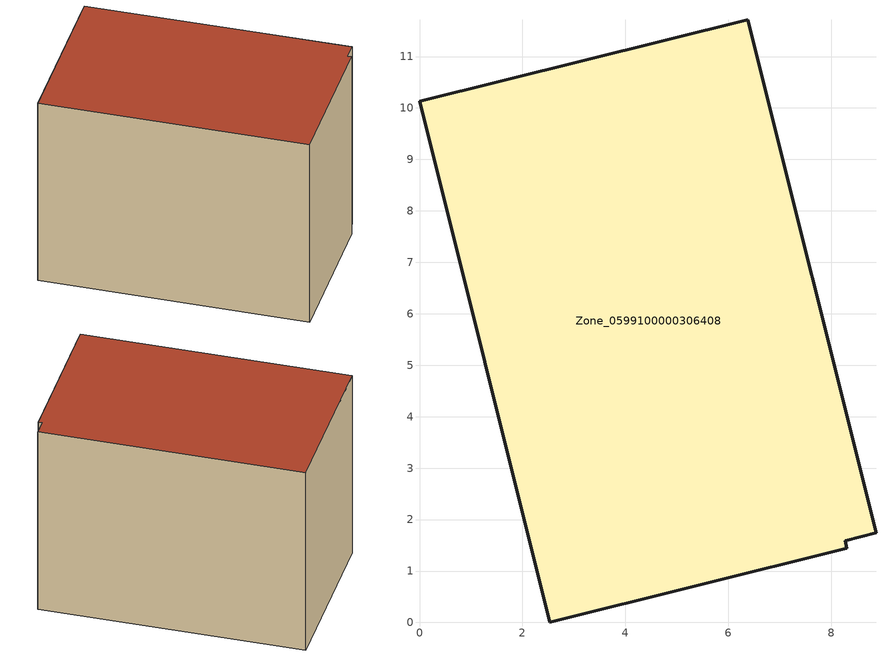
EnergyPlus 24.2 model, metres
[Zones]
Zone_0599100000306408
 floor ground (C_G): 8.87,1.74 8.28,1.58 8.31,1.44 2.53,0 0,10.13 6.38,11.72 z0
 wall outside (C_F): 8.87,1.74 6.38,11.72 0,10.13 2.53,0 8.31,1.44 8.28,1.58 8.87,1.74 z0:7.98
 roof outside (C_R): 8.28,1.58 8.87,1.74 6.38,11.72 0,10.13 2.53,0 8.31,1.44 z7.98
[BUILDING]
Pand.0599100000306408: North Axis=0; Terrain=City; Loads Convergence Tolerance Value=0.04; Temperature Convergence Tolerance Value=0.4; Solar Distribution=FullExterior; Maximum Number of Warmup Days=25; Minimum Number of Warmup Days=1
[Site:Location]
Rotterdam.The.Hague.AP_ZH_NLD Design_Conditions: Latitude=51.96; Longitude=4.45; Time Zone=1; Elevation=-4.5
[SITE:GROUNDTEMPERATURE:BUILDINGSURFACE]
18, 18, 18, 18, 18, 18, 18, 18, 18, 18, 18, 18
[MATERIAL] Thermal Absorptance=0.9; Solar Absorptance=0.7; Visible Absorptance=0.7
Name | Roughness | Thickness | Conductivity | Density | Specific Heat
G.TC.1965-1974 | MediumSmooth | 0.15 | 0.882353 | 540 | 1210
F.TC.1965-1974 | Rough | 0.3 | 0.697674 | 1920 | 840
R.TC.1965-1974 | MediumRough | 0.2 | 0.232558 | 1500 | 1000
[CONSTRUCTION]
C_G: G.TC.1965-1974
C_F: F.TC.1965-1974
C_R: R.TC.1965-1974
[ZONE]
Zone_0599100000306408: Type=1; Multiplier=1; Ceiling Height=Autocalculate; Volume=Autocalculate; Floor Area=autocalculate; Part of Total Floor Area=Yes
[ZONEINFILTRATION:DESIGNFLOWRATE]
Infil_Zone_0599100000306408: Zone or ZoneList or Space or SpaceList=Zone_0599100000306408; Schedule=AlwaysOn; Design Flow Rate Calculation Method=Flow/Area; Flow Rate per Floor Area=0.003; Constant Term Coefficient=1; Temperature Term Coefficient=0; Velocity Term Coefficient=0; Velocity Squared Term Coefficient=0
[HVACTEMPLATE:ZONE:IDEALLOADSAIRSYSTEM]
Zone_0599100000306408: Maximum Heating Supply Air Temperature=50; Minimum Cooling Supply Air Temperature=13; Maximum Heating Supply Air Humidity Ratio=0.0156; Minimum Cooling Supply Air Humidity Ratio=0.0077; Heating Limit=NoLimit; Cooling Limit=NoLimit; Dehumidification Control Type=ConstantSensibleHeatRatio; Cooling Sensible Heat Ratio=0.7; Dehumidification Setpoint=60; Humidification Control Type=None; Humidification Setpoint=30; Outdoor Air Method=None; Outdoor Air Flow Rate per Person=0.00944; Outdoor Air Flow Rate per Zone Floor Area=0; Outdoor Air Flow Rate per Zone=0; Demand Controlled Ventilation Type=None; Outdoor Air Economizer Type=NoEconomizer; Heat Recovery Type=None; Sensible Heat Recovery Effectiveness=0.7; Latent Heat Recovery Effectiveness=0.65
[ZONECONTROL:THERMOSTAT]
ThermostatControl_Zone_0599100000306408: Zone or ZoneList=Zone_0599100000306408; Control Type Schedule=DualSetpointControlType; Control 1=Thermostat_Zone_0599100000306408; Temperature Difference Between Cutout And Setpoint=0
[THERMOSTATSETPOINT:DUALSETPOINT]
Thermostat_Zone_0599100000306408: Heating Setpoint Temperature Schedule=HeatingSetpoint_Zone_0599100000306408; Cooling Setpoint Temperature Schedule=CoolingSetpoint_Zone_0599100000306408
[SCHEDULE:COMPACT]
HeatingSetpoint_Zone_0599100000306408: Through: 12/31, For: AllDays, Until: 24:00, 21
CoolingSetpoint_Zone_0599100000306408: Through: 12/31, For: AllDays, Until: 24:00, 24
DualSetpointControlType: Through: 12/31, For: AllDays, Until: 24:00, 4
AlwaysOn: Through: 12/31, For: AllDays, Until: 24:00, 1
